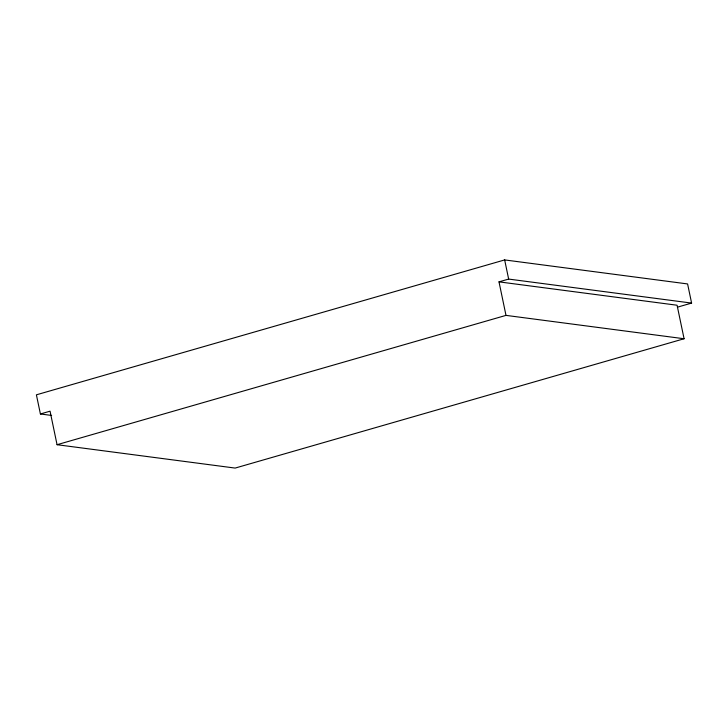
<?xml version="1.0" encoding="UTF-8"?>
<svg xmlns="http://www.w3.org/2000/svg" width="728" height="728" viewBox="0 0 728 728"><rect width="100%" height="100%" fill="white"/><g stroke="black" fill="none" stroke-linecap="round" stroke-linejoin="round"><path stroke-width="1.09" d="M677.413 307.171L691.6 303.085L687.596 283.938L504.659 259.923L36.4 394.822L40.404 413.968L51.624 415.442M40.404 413.968L50.059 411.184L57.057 444.708L235.144 468.077L684.083 338.748L677.076 305.232L498.999 281.854L505.996 315.379L684.083 338.748M498.999 281.854L508.654 279.079L691.6 303.085M57.057 444.708L505.996 315.379M504.659 259.923L508.654 279.079"/></g></svg>
